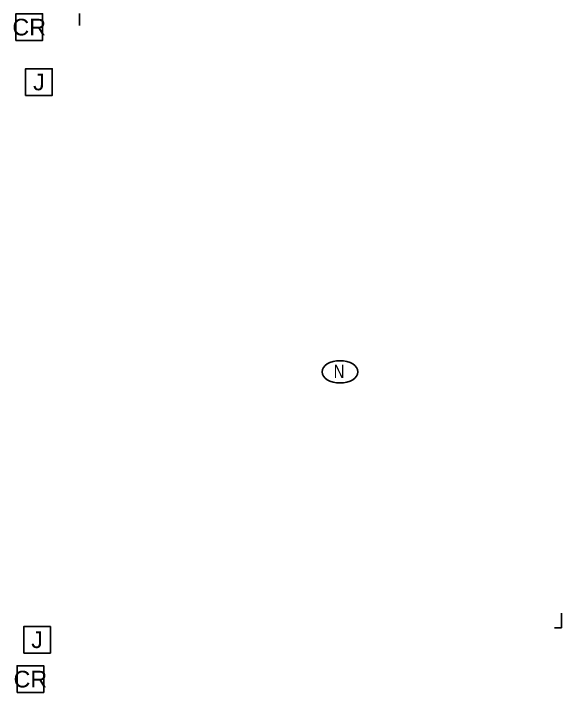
# Model space of a CAD drawing. Header units: inches. Extents: x 23 to 6400, y -2214 to 4412.
# Drawn here: x 2650.6 to 2979.7, y 575.6 to 983.9 of the extents above; entities that cross this region are included whole.
import ezdxf
from ezdxf.enums import TextEntityAlignment as Align

# ---------------------------------------------------------------- set-up
doc = ezdxf.new("R2010")
doc.units = ezdxf.units.IN
doc.header["$LTSCALE"] = 96
doc.header["$MEASUREMENT"] = 0
doc.layers.add('A-Powr-Exst', color=15, linetype='Continuous')
doc.layers.add('Legend 300$0$A-Powr-Neww', color=4, linetype='Continuous')
doc.styles.add('OTJ_Title1', font='swiss.ttf')
doc.styles.add('XFINE_1', font='swissl.ttf', dxfattribs={"height": 1.25})

# ---------------------------------------------------------------- blocks, each defined once
blk = doc.blocks.new('A$C63DA0F89')
at = {"color": 0, "linetype": 'ByBlock', "lineweight": -2}
blk.add_lwpolyline([(8.79, 0), (24.79, 0), (24.79, 16), (8.79, 16)], close=True, dxfattribs=at)
at = {"color": 0, "linetype": 'ByBlock', "lineweight": -2, "style": 'OTJ_Title1', "flags": 8}
blk.add_attdef('CODE', text='', height=8, dxfattribs=at).set_placement((16.79, 8), align=Align.MIDDLE)
blk = doc.blocks.new('A$C727C1CD3')
at = {"color": 0, "linetype": 'ByBlock', "lineweight": -2}
blk.add_ellipse((13.72, 6.66), major_axis=(10.78, 0), ratio=0.619048, dxfattribs=at)
at = {"layer": 'Legend 300$0$A-Powr-Neww', "style": 'XFINE_1', "width": 0.8, "flags": 8}
blk.add_attdef('EQUIP', text='', height=8, dxfattribs=at).set_placement((15.04, 6.95), align=Align.MIDDLE)

msp = doc.modelspace()

# ---------------------------------------------------------------- linework, layer by layer
at = {"layer": 'A-Powr-Exst'}
for p, q in [((2690.07, 976.75), (2690.07, 983.86)), ((2979.65, 614.43), (2979.65, 623.21)), ((2975.57, 614.43), (2979.65, 614.43))]:
    msp.add_line(p, q, dxfattribs=at)

# ---------------------------------------------------------------- block references
at = {"layer": 'A-Powr-Exst', "color": 15, "linetype": 'Continuous', "lineweight": -3}
ref = msp.add_blockref('A$C63DA0F89', (2643.15, 967.72), dxfattribs=at)
ref.add_attrib('CODE', 'CR', dxfattribs={"layer": '0', "color": 0, "linetype": 'ByBlock', "lineweight": -2, "height": 10, "style": 'OTJ_Title1', "flags": 8}).set_placement((2659.94, 975.72), align=Align.MIDDLE)
ref = msp.add_blockref('A$C63DA0F89', (2648.98, 934.65), dxfattribs=at)
ref.add_attrib('CODE', 'J', dxfattribs={"layer": '0', "color": 0, "linetype": 'ByBlock', "lineweight": -2, "height": 10, "style": 'OTJ_Title1', "flags": 8}).set_placement((2665.77, 942.65), align=Align.MIDDLE)
at = {"layer": 'A-Powr-Exst', "color": 15}
ref = msp.add_blockref('A$C727C1CD3', (2832.92, 761.75), dxfattribs=at)
ref.add_attrib('EQUIP', 'N', dxfattribs={"layer": 'Legend 300$0$A-Powr-Neww', "height": 8, "style": 'XFINE_1', "width": 0.8, "flags": 8}).set_placement((2846.07, 768.7), align=Align.MIDDLE)
at = {"layer": 'A-Powr-Exst', "color": 15, "linetype": 'Continuous', "lineweight": -3}
ref = msp.add_blockref('A$C63DA0F89', (2647.87, 599.24), dxfattribs=at)
ref.add_attrib('CODE', 'J', dxfattribs={"layer": '0', "color": 0, "linetype": 'ByBlock', "lineweight": -2, "height": 10, "style": 'OTJ_Title1', "flags": 8}).set_placement((2664.66, 607.24), align=Align.MIDDLE)
ref = msp.add_blockref('A$C63DA0F89', (2643.85, 575.62), dxfattribs=at)
ref.add_attrib('CODE', 'CR', dxfattribs={"layer": '0', "color": 0, "linetype": 'ByBlock', "lineweight": -2, "height": 10, "style": 'OTJ_Title1', "flags": 8}).set_placement((2660.64, 583.62), align=Align.MIDDLE)

doc.saveas('drawing.dxf')
